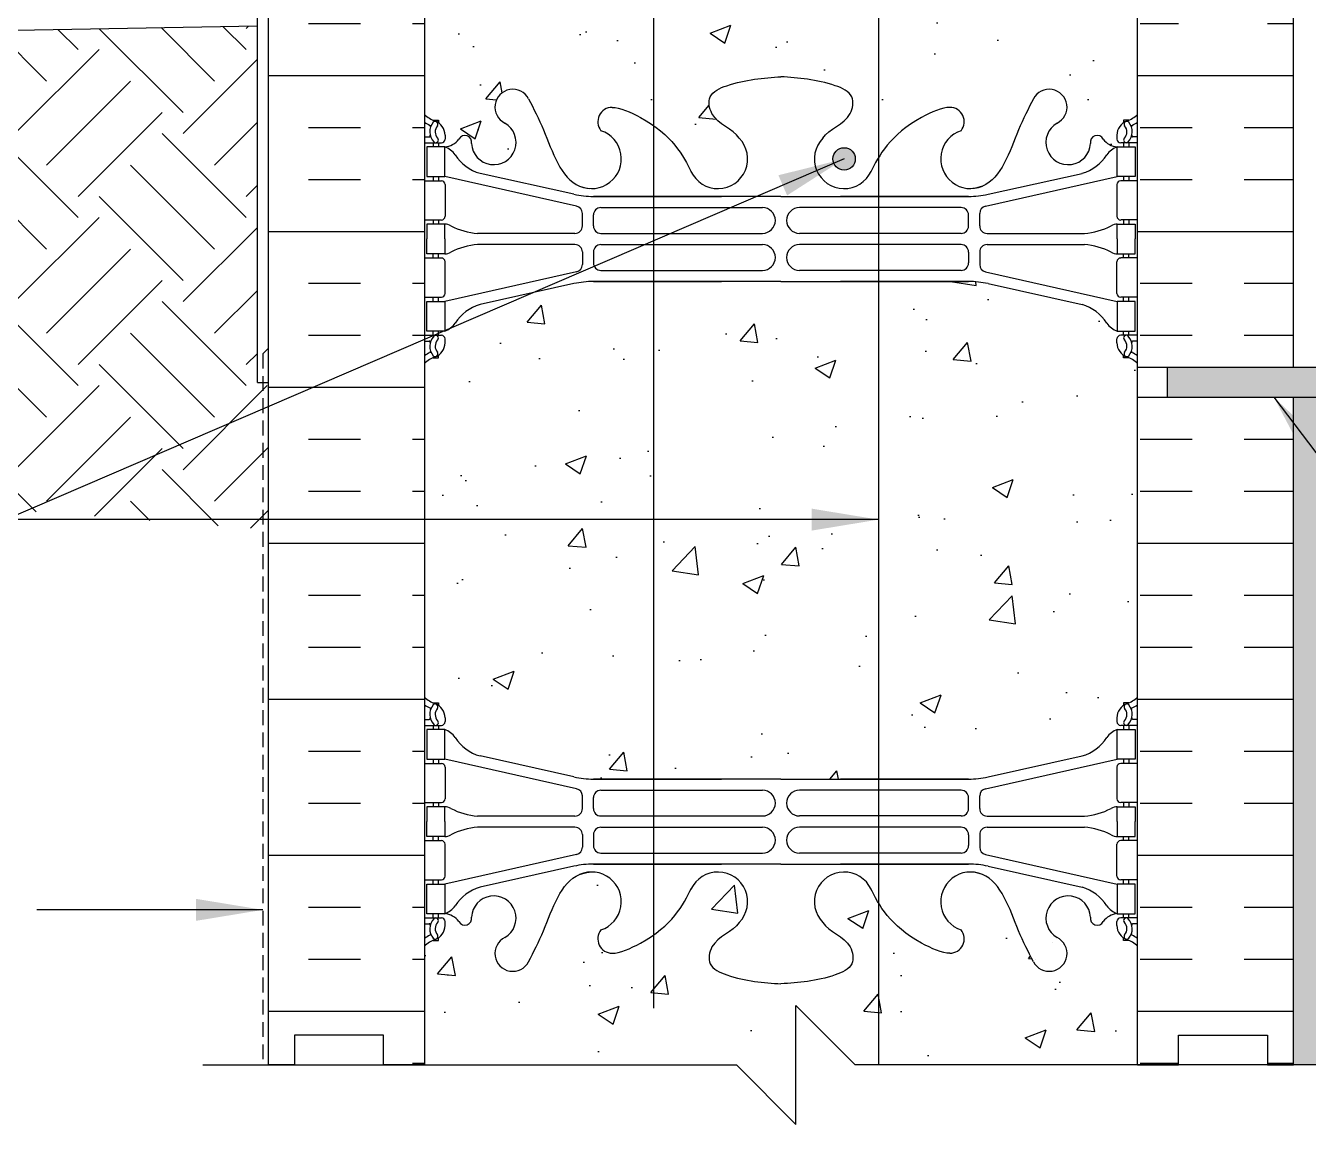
# Model space of a CAD drawing. Header units: inches. Extents: x 242.4 to 299.9, y 154.8 to 232.7.
# Drawn here: x 254.77 to 276.36, y 185.49 to 203.98 of the extents above; entities that cross this region are included whole.
import ezdxf

# ---------------------------------------------------------------- set-up
doc = ezdxf.new("R2010")
doc.units = ezdxf.units.IN
doc.header["$MEASUREMENT"] = 0
doc.linetypes.add('DASHED2', pattern=[0.375, 0.25, -0.125])
for name, color, linetype in [('HATCH', 12, 'Continuous'), ('line25', 2, 'Continuous'), ('LINE3', 3, 'Continuous'), ('LINE50', 5, 'Continuous'), ('LINE9', 9, 'Continuous'), ('TEXT', 4, 'Continuous'), ('Web_Edge', 9, 'Continuous')]:
    doc.layers.add(name, color=color, linetype=linetype)
doc.styles.add('DIM', font='romans.shx', dxfattribs={"width": 0.7})
doc.dimstyles.new('ext_12', dxfattribs={"dimscale": 12, "dimtxt": 0.09375, "dimasz": 0.09375, "dimexe": 0.09375, "dimexo": 0.0625, "dimgap": 0.0625, "dimtad": 1, "dimdec": 1, "dimzin": 3, "dimdsep": 46, "dimlunit": 4, "dimtxsty": 'DIM', "dimcen": 0.09, "dimdle": 0.09375, "dimclrt": 4, "dimadec": 0, "dimazin": 0, "dimtfac": 1, "dimtdec": 1, "dimtmove": 2, "dimatfit": 3, "dimfxl": 1, "dimfrac": 2, "dimtolj": 1, "dimtzin": 0, "dimarcsym": 0})
pattern_1 = [(50, (0, 0), (3.5863, -0.31376), [0.375, -4.125]), (355, (0, 0), (-0.693757, 3.76096), [0.3, -3.3]), (100.4514, (0.299, -0.026), (2.892544, 3.4472), [0.3187, -3.50571]), (46.1842, (0, 1), (5.336207, -0.827596), [0.5625, -6.1875]), (96.6356, (0.4447, 0.931), (4.67331, 4.87059), [0.47805, -5.25857]), (351.1842, (0, 1), (4.67331, 4.87059), [0.45, -4.95]), (21, (0.5, 0.75), (2.984535, -2.013094), [0.375, -4.125]), (326, (0.5, 0.75), (1.216577, 3.62575), [0.3, -3.3]), (71.4514, (0.7487, 0.5822), (4.201112, 1.612656), [0.3187, -3.50571]), (37.5, (0, 0), (0.0607993, 1.6644693), [0, -3.26, 0, -3.35, 0, -3.3125]), (7.5, (0, 0), (1.315348, 1.972059), [0, -1.91, 0, -3.185, 0, -1.2625]), (327.5, (-1.115, 0), (2.669112, -0.1127744), [0, -1.25, 0, -3.9, 0, -5.175]), (317.5, (-1.615, 0), (2.915931, 0.500525), [0, -1.625, 0, -2.59, 0, -3.675])]

# ---------------------------------------------------------------- blocks, each defined once
blk = doc.blocks.new('12-inch Hinge Pin Web')
at = {"layer": 'Web_Edge'}
for p, q in [((349.969, 208.905), (350.059, 208.905)), ((350.059, 208.905), (350.059, 208.863)), ((361.677, 208.905), (361.587, 208.905)), ((361.587, 208.905), (361.587, 208.863)), ((349.823, 208.626), (349.901, 208.626)), ((350.169, 208.656), (350.169, 208.588)), ((361.477, 208.656), (361.477, 208.588)), ((361.823, 208.626), (361.746, 208.626)), ((349.823, 208.526), (350.107, 208.526)), ((349.969, 208.526), (349.969, 208.456)), ((350.059, 208.526), (350.059, 208.456)), ((361.823, 208.526), (361.54, 208.526)), ((361.587, 208.526), (361.587, 208.456)), ((361.677, 208.526), (361.677, 208.456)), ((349.823, 207.886), (350.107, 207.886)), ((349.969, 207.956), (349.969, 207.886)), ((350.059, 207.956), (350.059, 207.886)), ((352.382, 207.459), (350.164, 207.956)), ((352.339, 207.658), (350.758, 208.011)), ((359.265, 207.459), (361.482, 207.956)), ((359.308, 207.658), (360.889, 208.011)), ((361.823, 207.886), (361.54, 207.886)), ((361.587, 207.956), (361.587, 207.886)), ((361.677, 207.956), (361.677, 207.886)), ((350.169, 207.823), (350.169, 207.288)), ((361.477, 207.823), (361.477, 207.288)), ((352.666, 207.622), (354.823, 207.622)), ((355.823, 207.622), (352.666, 207.622)), ((355.823, 207.622), (358.981, 207.622)), ((358.981, 207.622), (356.823, 207.622)), ((352.48, 207.125), (352.48, 207.337)), ((352.667, 207.126), (352.667, 207.31)), ((352.792, 207.435), (355.511, 207.435)), ((358.855, 207.435), (356.135, 207.435)), ((358.98, 207.126), (358.98, 207.31)), ((359.167, 207.125), (359.167, 207.337)), ((349.823, 207.226), (350.107, 207.226)), ((349.969, 207.226), (349.969, 207.156)), ((350.059, 207.226), (350.059, 207.156)), ((361.823, 207.226), (361.54, 207.226)), ((361.587, 207.226), (361.587, 207.156)), ((361.677, 207.226), (361.677, 207.156)), ((352.355, 207), (350.717, 207)), ((352.355, 206.812), (350.717, 206.812)), ((352.792, 207.001), (355.511, 207.001)), ((352.792, 206.811), (355.511, 206.811)), ((358.855, 207.001), (356.135, 207.001)), ((358.855, 206.811), (356.135, 206.811)), ((359.292, 207), (360.93, 207)), ((359.292, 206.812), (360.93, 206.812)), ((349.969, 206.586), (349.969, 206.656)), ((350.059, 206.586), (350.059, 206.656)), ((352.48, 206.687), (352.48, 206.475)), ((352.667, 206.686), (352.667, 206.502)), ((358.98, 206.686), (358.98, 206.502)), ((359.167, 206.687), (359.167, 206.475)), ((361.587, 206.586), (361.587, 206.656)), ((361.677, 206.586), (361.677, 206.656)), ((349.823, 206.586), (350.107, 206.586)), ((350.169, 205.988), (350.169, 206.523)), ((352.792, 206.377), (355.511, 206.377)), ((358.855, 206.377), (356.135, 206.377)), ((361.477, 205.988), (361.477, 206.523)), ((361.823, 206.586), (361.54, 206.586)), ((352.382, 206.353), (350.164, 205.856)), ((352.666, 206.19), (354.823, 206.19)), ((355.823, 206.19), (352.666, 206.19)), ((355.823, 206.19), (358.981, 206.19)), ((358.981, 206.19), (356.823, 206.19)), ((359.265, 206.353), (361.482, 205.856)), ((352.339, 206.154), (350.758, 205.801)), ((359.308, 206.154), (360.889, 205.801)), ((349.823, 205.926), (350.107, 205.926)), ((349.969, 205.856), (349.969, 205.926)), ((350.059, 205.856), (350.059, 205.926)), ((361.823, 205.926), (361.54, 205.926)), ((361.587, 205.856), (361.587, 205.926)), ((361.677, 205.856), (361.677, 205.926)), ((349.969, 205.286), (349.969, 205.356)), ((350.059, 205.286), (350.059, 205.356)), ((361.587, 205.286), (361.587, 205.356)), ((361.677, 205.286), (361.677, 205.356)), ((349.823, 205.286), (350.107, 205.286)), ((349.823, 205.186), (349.901, 205.186)), ((350.169, 205.156), (350.169, 205.223)), ((361.477, 205.156), (361.477, 205.223)), ((361.823, 205.286), (361.54, 205.286)), ((361.823, 205.186), (361.746, 205.186)), ((349.969, 204.907), (350.059, 204.907)), ((350.059, 204.907), (350.059, 204.949)), ((361.587, 204.907), (361.587, 204.949)), ((361.677, 204.907), (361.587, 204.907)), ((349.969, 199.097), (350.059, 199.097)), ((350.059, 199.097), (350.059, 199.055)), ((361.677, 199.097), (361.587, 199.097)), ((361.587, 199.097), (361.587, 199.055)), ((349.823, 198.818), (349.901, 198.818)), ((350.169, 198.848), (350.169, 198.781)), ((361.477, 198.848), (361.477, 198.781)), ((361.823, 198.818), (361.746, 198.818)), ((349.823, 198.718), (350.107, 198.718)), ((349.969, 198.718), (349.969, 198.648)), ((350.059, 198.718), (350.059, 198.648)), ((361.823, 198.718), (361.54, 198.718)), ((361.587, 198.718), (361.587, 198.648)), ((361.677, 198.718), (361.677, 198.648)), ((352.339, 197.85), (350.758, 198.203)), ((359.308, 197.85), (360.889, 198.203)), ((349.823, 198.078), (350.107, 198.078)), ((349.969, 198.148), (349.969, 198.078)), ((350.059, 198.148), (350.059, 198.078)), ((352.382, 197.652), (350.164, 198.148)), ((350.169, 198.016), (350.169, 197.481)), ((359.265, 197.652), (361.482, 198.148)), ((361.477, 198.016), (361.477, 197.481)), ((361.823, 198.078), (361.54, 198.078)), ((361.587, 198.148), (361.587, 198.078)), ((361.677, 198.148), (361.677, 198.078)), ((352.666, 197.814), (354.823, 197.814)), ((355.823, 197.814), (352.666, 197.814)), ((355.823, 197.814), (358.981, 197.814)), ((358.981, 197.814), (356.823, 197.814)), ((352.48, 197.317), (352.48, 197.53)), ((352.792, 197.627), (355.511, 197.627)), ((358.855, 197.627), (356.135, 197.627)), ((359.167, 197.317), (359.167, 197.53)), ((349.823, 197.418), (350.107, 197.418)), ((349.969, 197.418), (349.969, 197.348)), ((350.059, 197.418), (350.059, 197.348)), ((352.667, 197.318), (352.667, 197.502)), ((358.98, 197.318), (358.98, 197.502)), ((361.823, 197.418), (361.54, 197.418)), ((361.587, 197.418), (361.587, 197.348)), ((361.677, 197.418), (361.677, 197.348)), ((352.355, 197.192), (350.717, 197.192)), ((352.792, 197.193), (355.511, 197.193)), ((358.855, 197.193), (356.135, 197.193)), ((359.292, 197.192), (360.93, 197.192)), ((352.355, 197.004), (350.717, 197.004)), ((352.48, 196.879), (352.48, 196.667)), ((352.667, 196.878), (352.667, 196.694)), ((352.792, 197.003), (355.511, 197.003)), ((358.855, 197.003), (356.135, 197.003)), ((358.98, 196.878), (358.98, 196.694)), ((359.167, 196.879), (359.167, 196.667)), ((359.292, 197.004), (360.93, 197.004)), ((349.823, 196.778), (350.107, 196.778)), ((349.969, 196.778), (349.969, 196.848)), ((350.059, 196.778), (350.059, 196.848)), ((350.169, 196.181), (350.169, 196.716)), ((361.477, 196.181), (361.477, 196.716)), ((361.823, 196.778), (361.54, 196.778)), ((361.587, 196.778), (361.587, 196.848)), ((361.677, 196.778), (361.677, 196.848)), ((352.382, 196.545), (350.164, 196.048)), ((352.792, 196.569), (355.511, 196.569)), ((358.855, 196.569), (356.135, 196.569)), ((359.265, 196.545), (361.482, 196.048)), ((352.339, 196.347), (350.758, 195.994)), ((352.666, 196.383), (354.823, 196.383)), ((355.823, 196.383), (352.666, 196.383)), ((355.823, 196.383), (358.981, 196.383)), ((358.981, 196.383), (356.823, 196.383)), ((359.308, 196.347), (360.889, 195.994)), ((349.823, 196.118), (350.107, 196.118)), ((349.969, 196.048), (349.969, 196.118)), ((350.059, 196.048), (350.059, 196.118)), ((361.823, 196.118), (361.54, 196.118)), ((361.587, 196.048), (361.587, 196.118)), ((361.677, 196.048), (361.677, 196.118)), ((349.823, 195.478), (350.107, 195.478)), ((349.823, 195.378), (349.901, 195.378)), ((349.969, 195.478), (349.969, 195.548)), ((350.059, 195.478), (350.059, 195.548)), ((350.169, 195.348), (350.169, 195.416)), ((361.477, 195.348), (361.477, 195.416)), ((361.823, 195.478), (361.54, 195.478)), ((361.587, 195.478), (361.587, 195.548)), ((361.677, 195.478), (361.677, 195.548)), ((361.823, 195.378), (361.746, 195.378)), ((349.969, 195.099), (350.059, 195.099)), ((350.059, 195.099), (350.059, 195.141)), ((361.587, 195.099), (361.587, 195.141)), ((361.677, 195.099), (361.587, 195.099))]:
    blk.add_line(p, q, dxfattribs=at)
for points in [[(349.864, 207.956), (350.164, 207.956), (350.164, 208.456), (349.864, 208.456)], [(361.782, 207.956), (361.482, 207.956), (361.482, 208.456), (361.782, 208.456)], [(349.864, 205.856), (350.164, 205.856), (350.164, 205.356), (349.864, 205.356)], [(361.782, 205.856), (361.482, 205.856), (361.482, 205.356), (361.782, 205.356)], [(349.864, 198.148), (350.164, 198.148), (350.164, 198.648), (349.864, 198.648)], [(361.782, 198.148), (361.482, 198.148), (361.482, 198.648), (361.782, 198.648)], [(349.864, 196.048), (350.164, 196.048), (350.164, 195.548), (349.864, 195.548)], [(361.782, 196.048), (361.482, 196.048), (361.482, 195.548), (361.782, 195.548)]]:
    blk.add_lwpolyline(points, close=True, dxfattribs=at)
for points in [[(350.164, 206.906), (350.164, 207.156), (349.864, 207.156), (349.864, 206.906)], [(361.482, 206.906), (361.482, 207.156), (361.782, 207.156), (361.782, 206.906)], [(350.164, 206.906), (350.164, 206.656), (349.864, 206.656), (349.864, 206.906)], [(361.482, 206.906), (361.482, 206.656), (361.782, 206.656), (361.782, 206.906)], [(350.164, 197.098), (350.164, 197.348), (349.864, 197.348), (349.864, 197.098)], [(361.482, 197.098), (361.482, 197.348), (361.782, 197.348), (361.782, 197.098)], [(350.164, 197.098), (350.164, 196.848), (349.864, 196.848), (349.864, 197.098)], [(361.482, 197.098), (361.482, 196.848), (361.782, 196.848), (361.782, 197.098)]]:
    blk.add_lwpolyline(points, dxfattribs=at)
for centre, radius, start, end in [((351.309, 209.126), 0.3, 27.597, 243.9425), ((360.337, 209.126), 0.3, 296.0575, 152.403), ((350.169, 209.363), 0.5, 226.2109, 250.5288), ((352.982, 208.879), 0.242, 90, 218.2327), ((358.665, 208.879), 0.242, 321.7673, 90), ((361.477, 209.363), 0.5, 289.4712, 313.7891), ((350.169, 209.363), 0.6, 234.7832, 245.0748), ((350.163, 208.71), 0.25, 140.1145, 222.4609), ((349.907, 208.8), 0.021, 343.464, 63.9957), ((350.005, 208.841), 0.045, 321.448, 139.1879), ((349.919, 208.656), 0.25, 0, 70.5288), ((350.163, 208.71), 0.16, 140.0001, 222.4609), ((350.989, 208.532), 0.375, 182.9237, 59.8675), ((360.657, 208.532), 0.375, 120.1325, 357.0763), ((361.727, 208.656), 0.25, 109.4712, 180), ((361.641, 208.841), 0.045, 40.8121, 218.552), ((361.484, 208.71), 0.16, 317.5391, 39.9999), ((361.484, 208.71), 0.25, 317.5391, 39.8855), ((361.74, 208.8), 0.021, 116.0043, 196.536), ((361.477, 209.363), 0.6, 294.9252, 305.2168), ((349.902, 208.646), 0.0196, 269.4032, 15.4901), ((350.012, 208.572), 0.045, 222.4609, 42.4609), ((350.107, 208.588), 0.0625, 270, 0), ((350.127, 208.805), 0.352, 276.1291, 321.5331), ((350.504, 208.537), 0.113, 347.8156, 154.0569), ((352.636, 208.254), 0.5, 246.2139, 71.7937), ((354.761, 208.254), 0.5, 204.819, 44.1875), ((356.886, 208.254), 0.5, 135.8125, 335.181), ((359.011, 208.254), 0.5, 108.2063, 293.7861), ((361.143, 208.537), 0.113, 25.9431, 192.1844), ((361.52, 208.805), 0.352, 218.4669, 263.8709), ((361.54, 208.588), 0.0625, 180, 270), ((361.635, 208.572), 0.045, 137.5391, 317.5391), ((361.745, 208.646), 0.0196, 164.5099, 270.5968), ((350.042, 208.113), 0.364, 34.9775, 70.3387), ((350.965, 208.725), 0.743, 212.7919, 253.8107), ((360.682, 208.725), 0.743, 286.1893, 327.2081), ((361.605, 208.113), 0.364, 109.6613, 145.0225), ((350.107, 207.823), 0.0625, 0, 90), ((361.54, 207.823), 0.0625, 90, 180), ((352.666, 209.122), 1.5, 257.4135, 270), ((352.355, 207.337), 0.125, 0, 77.3767), ((358.981, 209.122), 1.5, 270, 282.5865), ((359.292, 207.337), 0.125, 102.6233, 180), ((350.107, 207.288), 0.0625, 270, 0), ((352.792, 207.31), 0.125, 90, 180), ((355.511, 207.218), 0.217, 270, 90), ((356.135, 207.218), 0.217, 90, 270), ((358.855, 207.31), 0.125, 0, 90), ((361.54, 207.288), 0.0625, 180, 270), ((350.16, 206.937), 0.219, 60.4937, 88.92), ((350.806, 208.167), 1.17, 242.6365, 265.6505), ((352.355, 207.125), 0.125, 270, 0), ((352.792, 207.126), 0.125, 180, 270), ((358.855, 207.126), 0.125, 270, 360), ((359.292, 207.125), 0.125, 180, 270), ((360.841, 208.167), 1.17, 274.3495, 297.3635), ((361.487, 206.937), 0.219, 91.08, 119.5063), ((350.806, 205.645), 1.17, 94.3495, 117.3635), ((352.355, 206.687), 0.125, 0, 90), ((352.792, 206.686), 0.125, 90, 180), ((355.511, 206.594), 0.217, 270, 90), ((356.135, 206.594), 0.217, 90, 270), ((358.855, 206.686), 0.125, 0, 90), ((359.292, 206.687), 0.125, 90, 180), ((360.841, 205.645), 1.17, 62.6365, 85.6505), ((350.16, 206.875), 0.219, 271.08, 299.5063), ((361.487, 206.875), 0.219, 240.4937, 268.92), ((350.107, 206.523), 0.0625, 0, 90), ((352.355, 206.475), 0.125, 282.6233, 0), ((352.792, 206.502), 0.125, 180, 270), ((358.855, 206.502), 0.125, 270, 0), ((359.292, 206.475), 0.125, 180, 257.3767), ((361.54, 206.523), 0.0625, 90, 180), ((352.666, 204.69), 1.5, 90, 102.5865), ((358.981, 204.69), 1.5, 77.4135, 90), ((350.107, 205.988), 0.0625, 270, 0), ((361.54, 205.988), 0.0625, 180, 270), ((350.965, 205.087), 0.743, 106.1893, 147.2081), ((360.682, 205.087), 0.743, 32.7919, 73.8107), ((350.042, 205.699), 0.364, 289.6613, 325.0225), ((361.605, 205.699), 0.364, 214.9775, 250.3387), ((349.902, 205.166), 0.0196, 344.5099, 90.5968), ((350.163, 205.101), 0.25, 137.5391, 219.8855), ((350.012, 205.24), 0.045, 317.5391, 137.5391), ((350.163, 205.101), 0.16, 137.5391, 219.9999), ((349.919, 205.156), 0.25, 289.4712, 360), ((350.107, 205.223), 0.0625, 360, 90), ((361.54, 205.223), 0.0625, 90, 180), ((361.727, 205.156), 0.25, 180, 250.5288), ((361.635, 205.24), 0.045, 42.4609, 222.4609), ((361.484, 205.101), 0.16, 320.0001, 42.4609), ((361.484, 205.101), 0.25, 320.1145, 42.4609), ((361.745, 205.166), 0.0196, 89.4032, 195.4901), ((350.169, 204.449), 0.6, 114.9252, 125.2168), ((350.169, 204.449), 0.5, 109.4712, 133.7891), ((349.907, 205.012), 0.021, 296.0043, 16.536), ((350.005, 204.97), 0.045, 220.8121, 38.552), ((361.641, 204.97), 0.045, 141.448, 319.1879), ((361.477, 204.449), 0.5, 46.2109, 70.5288), ((361.74, 205.012), 0.021, 163.464, 243.9957), ((361.477, 204.449), 0.6, 54.7832, 65.0748), ((350.169, 199.555), 0.5, 226.2109, 250.5288), ((350.169, 199.555), 0.6, 234.7832, 245.0748), ((350.163, 198.903), 0.25, 140.1145, 222.4609), ((350.005, 199.034), 0.045, 321.448, 139.1879), ((349.919, 198.848), 0.25, 0, 70.5288), ((361.727, 198.848), 0.25, 109.4712, 180), ((361.641, 199.034), 0.045, 40.8121, 218.552), ((361.477, 199.555), 0.5, 289.4712, 313.7891), ((361.484, 198.903), 0.25, 317.5391, 39.8855), ((361.477, 199.555), 0.6, 294.9252, 305.2168), ((349.902, 198.838), 0.0196, 269.4032, 15.4901), ((349.907, 198.992), 0.021, 343.464, 63.9957), ((350.163, 198.903), 0.16, 140.0001, 222.4609), ((361.484, 198.903), 0.16, 317.5391, 39.9999), ((361.74, 198.992), 0.021, 116.0043, 196.536), ((361.745, 198.838), 0.0196, 164.5099, 270.5968), ((350.012, 198.764), 0.045, 222.4609, 42.4609), ((350.107, 198.781), 0.0625, 270, 0), ((350.042, 198.306), 0.364, 34.9775, 70.3387), ((361.605, 198.306), 0.364, 109.6613, 145.0225), ((361.54, 198.781), 0.0625, 180, 270), ((361.635, 198.764), 0.045, 137.5391, 317.5391), ((350.965, 198.917), 0.743, 212.7919, 253.8107), ((360.682, 198.917), 0.743, 286.1893, 327.2081), ((350.107, 198.016), 0.0625, 0, 90), ((361.54, 198.016), 0.0625, 90, 180), ((352.666, 199.314), 1.5, 257.4135, 270), ((358.981, 199.314), 1.5, 270, 282.5865), ((352.355, 197.53), 0.125, 0, 77.3767), ((352.792, 197.502), 0.125, 90, 180), ((355.511, 197.41), 0.217, 270, 90), ((356.135, 197.41), 0.217, 90, 270), ((358.855, 197.502), 0.125, 0, 90), ((359.292, 197.53), 0.125, 102.6233, 180), ((350.107, 197.481), 0.0625, 270, 0), ((350.16, 197.13), 0.219, 60.4937, 88.92), ((350.806, 198.359), 1.17, 242.6365, 265.6505), ((352.355, 197.317), 0.125, 270, 0), ((352.792, 197.318), 0.125, 180, 270), ((358.855, 197.318), 0.125, 270, 360), ((359.292, 197.317), 0.125, 180, 270), ((360.841, 198.359), 1.17, 274.3495, 297.3635), ((361.487, 197.13), 0.219, 91.08, 119.5063), ((361.54, 197.481), 0.0625, 180, 270), ((350.16, 197.067), 0.219, 271.08, 299.5063), ((350.806, 195.837), 1.17, 94.3495, 117.3635), ((352.355, 196.879), 0.125, 0, 90), ((352.792, 196.878), 0.125, 90, 180), ((355.511, 196.786), 0.217, 270, 90), ((356.135, 196.786), 0.217, 90, 270), ((358.855, 196.878), 0.125, 0, 90), ((359.292, 196.879), 0.125, 90, 180), ((360.841, 195.837), 1.17, 62.6365, 85.6505), ((361.487, 197.067), 0.219, 240.4937, 268.92), ((350.107, 196.716), 0.0625, 0, 90), ((352.355, 196.667), 0.125, 282.6233, 0), ((352.792, 196.694), 0.125, 180, 270), ((358.855, 196.694), 0.125, 270, 0), ((359.292, 196.667), 0.125, 180, 257.3767), ((361.54, 196.716), 0.0625, 90, 180), ((352.666, 194.883), 1.5, 90, 102.5865), ((352.636, 195.75), 0.5, 288.2063, 113.7861), ((354.761, 195.75), 0.5, 315.8125, 155.181), ((356.886, 195.75), 0.5, 24.819, 224.1875), ((359.011, 195.75), 0.5, 66.2139, 251.7937), ((358.981, 194.883), 1.5, 77.4135, 90), ((350.107, 196.181), 0.0625, 270, 0), ((361.54, 196.181), 0.0625, 180, 270), ((350.965, 195.28), 0.743, 106.1893, 147.2081), ((350.989, 195.472), 0.375, 300.1325, 177.0763), ((360.657, 195.472), 0.375, 2.9237, 239.8675), ((360.682, 195.28), 0.743, 32.7919, 73.8107), ((350.042, 195.891), 0.364, 289.6613, 325.0225), ((361.605, 195.891), 0.364, 214.9775, 250.3387), ((349.902, 195.359), 0.0196, 344.5099, 90.5968), ((350.163, 195.294), 0.25, 137.5391, 219.8855), ((350.012, 195.432), 0.045, 317.5391, 137.5391), ((350.163, 195.294), 0.16, 137.5391, 219.9999), ((350.107, 195.416), 0.0625, 360, 90), ((350.127, 195.199), 0.352, 38.4669, 83.8709), ((350.504, 195.467), 0.113, 205.9431, 12.1844), ((361.143, 195.467), 0.113, 167.8156, 334.0569), ((361.52, 195.199), 0.352, 96.1291, 141.5331), ((361.54, 195.416), 0.0625, 90, 180), ((361.635, 195.432), 0.045, 42.4609, 222.4609), ((361.484, 195.294), 0.16, 320.0001, 42.4609), ((361.484, 195.294), 0.25, 320.1145, 42.4609), ((361.745, 195.359), 0.0196, 89.4032, 195.4901), ((350.169, 194.641), 0.6, 114.9252, 125.2168), ((349.907, 195.204), 0.021, 296.0043, 16.536), ((350.005, 195.163), 0.045, 220.8121, 38.552), ((349.919, 195.348), 0.25, 289.4712, 360), ((351.309, 194.878), 0.3, 116.0575, 332.403), ((352.982, 195.125), 0.242, 141.7673, 270), ((358.665, 195.125), 0.242, 270, 38.2327), ((360.337, 194.878), 0.3, 207.597, 63.9425), ((361.727, 195.348), 0.25, 180, 250.5288), ((361.641, 195.163), 0.045, 141.448, 319.1879), ((361.74, 195.204), 0.021, 163.464, 243.9957), ((361.477, 194.641), 0.6, 54.7832, 65.0748), ((350.169, 194.641), 0.5, 109.4712, 133.7891), ((361.477, 194.641), 0.5, 46.2109, 70.5288)]:
    blk.add_arc(centre, radius, start, end, dxfattribs=at)
for points, knots in [([(355.119, 208.603), (355.012, 208.766), (354.652, 208.856), (354.575, 209.352), (355.123, 209.588), (355.527, 209.616), (355.823, 209.637)], [0.229407, 0.229407, 0.229407, 0.229407, 0.844432, 1.128849, 1.464331, 2.389004, 2.389004, 2.389004, 2.389004]), ([(356.527, 208.603), (356.635, 208.766), (356.995, 208.856), (357.072, 209.352), (356.524, 209.588), (356.12, 209.616), (355.823, 209.637)], [0.229407, 0.229407, 0.229407, 0.229407, 0.844432, 1.128849, 1.464331, 2.389004, 2.389004, 2.389004, 2.389004]), ([(351.575, 209.265), (351.661, 209.098), (351.914, 208.608), (352.128, 207.859), (352.538, 207.764), (352.595, 207.756)], [0, 0, 0, 0, 0.579211, 1.703896, 1.875321, 1.875321, 1.875321, 1.875321]), ([(360.072, 209.265), (359.986, 209.098), (359.733, 208.608), (359.519, 207.859), (359.109, 207.764), (359.052, 207.756)], [0, 0, 0, 0, 0.579211, 1.703896, 1.875321, 1.875321, 1.875321, 1.875321]), ([(352.982, 209.121), (353.103, 209.123), (353.937, 208.766), (354.176, 208.309), (354.317, 208.026)], [0.038125, 0.038125, 0.038125, 0.038125, 0.320663, 1.258119, 1.258119, 1.258119, 1.258119]), ([(358.665, 209.121), (358.544, 209.123), (357.71, 208.766), (357.471, 208.309), (357.33, 208.026)], [0.038125, 0.038125, 0.038125, 0.038125, 0.320663, 1.258119, 1.258119, 1.258119, 1.258119]), ([(351.575, 194.739), (351.661, 194.906), (351.914, 195.396), (352.128, 196.145), (352.538, 196.24), (352.595, 196.248)], [0, 0, 0, 0, 0.579211, 1.703896, 1.875321, 1.875321, 1.875321, 1.875321]), ([(360.072, 194.739), (359.986, 194.906), (359.733, 195.396), (359.519, 196.145), (359.109, 196.24), (359.052, 196.248)], [0, 0, 0, 0, 0.579211, 1.703896, 1.875321, 1.875321, 1.875321, 1.875321]), ([(352.982, 194.883), (353.103, 194.881), (353.937, 195.239), (354.176, 195.695), (354.317, 195.979)], [0.038125, 0.038125, 0.038125, 0.038125, 0.320663, 1.258119, 1.258119, 1.258119, 1.258119]), ([(358.665, 194.883), (358.544, 194.881), (357.71, 195.239), (357.471, 195.695), (357.33, 195.979)], [0.038125, 0.038125, 0.038125, 0.038125, 0.320663, 1.258119, 1.258119, 1.258119, 1.258119]), ([(355.119, 195.401), (355.012, 195.238), (354.652, 195.148), (354.575, 194.652), (355.123, 194.416), (355.527, 194.388), (355.823, 194.367)], [0.229407, 0.229407, 0.229407, 0.229407, 0.844432, 1.128849, 1.464331, 2.389004, 2.389004, 2.389004, 2.389004]), ([(356.527, 195.401), (356.635, 195.238), (356.995, 195.148), (357.072, 194.652), (356.524, 194.416), (356.12, 194.388), (355.823, 194.367)], [0.229407, 0.229407, 0.229407, 0.229407, 0.844432, 1.128849, 1.464331, 2.389004, 2.389004, 2.389004, 2.389004])]:
    blk.add_open_spline(points, degree=3, knots=knots, dxfattribs=at)
for points in [[(352.667, 207.131), (352.667, 207.305)], [(358.98, 207.131), (358.98, 207.305)], [(352.667, 206.681), (352.667, 206.507)], [(358.98, 206.681), (358.98, 206.507)], [(352.667, 197.323), (352.667, 197.497)], [(358.98, 197.323), (358.98, 197.497)], [(352.667, 196.873), (352.667, 196.699)], [(358.98, 196.873), (358.98, 196.699)]]:
    blk.add_open_spline(points, degree=1, dxfattribs=at)

msp = doc.modelspace()

# ---------------------------------------------------------------- hatches: boundary and pattern name
at = {"layer": 'HATCH'}
h = msp.add_hatch(dxfattribs=at)
h.set_pattern_fill('AR-SAND', color=256, scale=0.25, style=0)
h.set_pattern_definition([(37.5, (276.50777, 221.40597), (-0.0157483, 0.481706), [0, -0.38, 0, -0.425, 0, -0.40625]), (7.5, (276.5078, 221.406), (0.442444, 0.705537), [0, -0.205, 0, -0.3425, 0, -0.13125]), (327.5, (276.20027, 221.40597), (0.7785355, 0.0014148), [0, -0.125, 0, -0.45, 0, -0.5875]), (317.5, (276.2003, 221.406), (0.751532, 0.219419), [0, -0.0625, 0, -0.295, 0, -0.3375])])
h.paths.add_polyline_path([(276.611, 231.489), (276.111, 231.489), (276.111, 222.489), (276.111, 214.98), (276.611, 214.98)])
h.paths.add_polyline_path([(276.611, 197.73), (276.111, 197.73), (276.111, 186.489), (276.611, 186.489)])
h.paths.add_polyline_path([(298.643, 197.73), (298.643, 198.23), (273.986, 198.23), (273.986, 197.73)])
h = msp.add_hatch(dxfattribs=at)
h.set_pattern_fill('AR-CONC', color=256, scale=0.5)
h.set_pattern_definition(pattern_1)
edge = h.paths.add_edge_path()
edge.add_arc((272.802, 206.631), 0.19, 23.6297, 81.5172)
edge.add_arc((272.845, 207.019), 0.2, 172.8929, 265.5899, ccw=False)
edge.add_arc((272.272, 207.024), 0.375, 2.9237, 239.8675)
edge.add_arc((271.998, 206.419), 0.293, -151.3615, 73.0731, ccw=False)
edge.add_spline(control_points=[(271.734, 206.292), (271.648, 206.458), (271.395, 206.948), (271.201, 207.629), (270.875, 207.76)], knot_values=[0, 0, 0, 0, 0.579211, 1.703896, 1.703896, 1.703896, 1.703896], degree=3, periodic=0)
edge.add_spline(control_points=[(270.875, 207.76), (270.826, 207.78), (270.771, 207.792), (270.715, 207.801)], knot_values=[1.703896, 1.703896, 1.703896, 1.703896, 1.875321, 1.875321, 1.875321, 1.875321], degree=3, periodic=0)
edge.add_arc((270.674, 207.302), 0.5, 85.2926, 251.7937)
edge.add_arc((270.327, 206.678), 0.242, -90, 38.2327, ccw=False)
edge.add_spline(control_points=[(270.327, 206.436), (270.206, 206.434), (269.387, 206.785), (269.142, 207.232), (269.002, 207.512)], knot_values=[0.038125, 0.038125, 0.038125, 0.038125, 0.320663, 1.237398, 1.237398, 1.237398, 1.237398], degree=3, periodic=0)
edge.add_spline(control_points=[(269.002, 207.512), (268.999, 207.519), (268.996, 207.525), (268.993, 207.531)], knot_values=[1.237398, 1.237398, 1.237398, 1.237398, 1.258119, 1.258119, 1.258119, 1.258119], degree=3, periodic=0)
edge.add_arc((268.549, 207.302), 0.5, 28.0795, 224.1875)
edge.add_spline(control_points=[(268.19, 206.954), (268.298, 206.791), (268.658, 206.7), (268.734, 206.205), (268.186, 205.969), (267.782, 205.94), (267.486, 205.919)], knot_values=[0.229407, 0.229407, 0.229407, 0.229407, 0.844432, 1.128849, 1.464331, 2.389004, 2.389004, 2.389004, 2.389004], degree=3, periodic=0)
edge.add_spline(control_points=[(267.486, 205.919), (267.19, 205.94), (266.786, 205.969), (266.238, 206.205), (266.315, 206.7), (266.675, 206.791), (266.782, 206.954)], knot_values=[0.229407, 0.229407, 0.229407, 0.229407, 1.15408, 1.489562, 1.773979, 2.389004, 2.389004, 2.389004, 2.389004], degree=3, periodic=0)
edge.add_arc((266.424, 207.302), 0.5, 315.8125, 515.181)
edge.add_spline(control_points=[(265.97, 207.512), (265.83, 207.232), (265.585, 206.785), (264.766, 206.434), (264.645, 206.436)], knot_values=[0.038125, 0.038125, 0.038125, 0.038125, 0.95486, 1.237398, 1.237398, 1.237398, 1.237398], degree=3, periodic=0)
edge.add_arc((264.645, 206.678), 0.242, 141.7673, 270, ccw=False)
edge.add_arc((264.299, 207.302), 0.5, 288.2063, 454.7074)
edge.add_spline(control_points=[(264.258, 207.801), (264.201, 207.792), (264.147, 207.78), (264.097, 207.76)], knot_values=[1.703896, 1.703896, 1.703896, 1.703896, 1.875321, 1.875321, 1.875321, 1.875321], degree=3, periodic=0)
edge.add_spline(control_points=[(264.097, 207.76), (263.771, 207.629), (263.577, 206.948), (263.324, 206.458), (263.238, 206.292)], knot_values=[0, 0, 0, 0, 1.124685, 1.703896, 1.703896, 1.703896, 1.703896], degree=3, periodic=0)
edge.add_arc((262.974, 206.419), 0.293, 106.9269, 334.2016, ccw=False)
edge.add_arc((262.7, 207.024), 0.375, 300.1325, 537.0763)
edge.add_arc((262.127, 207.019), 0.2, -85.5924, 7.1071, ccw=False)
edge.add_arc((262.17, 206.631), 0.19, 98.4841, 156.3684)
edge.add_line((261.996, 206.707), (261.996, 205.218))
edge.add_line((261.996, 205.218), (261.896, 205.218))
edge.add_line((261.896, 205.218), (261.896, 205.188))
edge.add_arc((261.846, 205.188), 0.05, -90, 0, ccw=False)
edge.add_line((261.846, 205.138), (261.72, 205.138))
edge.add_line((261.72, 205.138), (261.677, 205.007))
edge.add_arc((261.621, 205.014), 0.0567, 208.0725, 351.9515, ccw=False)
edge.add_line((261.571, 204.988), (261.486, 205.248))
edge.add_line((261.486, 205.248), (261.486, 204.489))
edge.add_line((261.486, 204.489), (261.486, 202.489))
edge.add_arc((261.832, 202.85), 0.5, 226.2109, 246.4218)
edge.add_line((261.632, 202.392), (261.722, 202.392))
edge.add_line((261.722, 202.392), (261.722, 202.35))
edge.add_arc((261.582, 202.143), 0.25, 0, 55.9442, ccw=False)
edge.add_line((261.832, 202.143), (261.832, 202.075))
edge.add_arc((261.77, 202.075), 0.0625, -90, 0, ccw=False)
edge.add_line((261.77, 202.013), (261.722, 202.013))
edge.add_line((261.722, 202.013), (261.722, 201.943))
edge.add_line((261.722, 201.943), (261.827, 201.943))
edge.add_arc((261.79, 202.292), 0.352, 276.1291, 321.5331)
edge.add_arc((262.167, 202.024), 0.113, -12.1844, 154.0569, ccw=False)
edge.add_arc((262.652, 202.019), 0.375, 182.9237, 419.8675)
edge.add_arc((262.972, 202.613), 0.3, 27.597, 243.9425, ccw=False)
edge.add_spline(control_points=[(263.238, 202.752), (263.324, 202.585), (263.577, 202.095), (263.771, 201.414), (264.097, 201.284)], knot_values=[0, 0, 0, 0, 0.579211, 1.703896, 1.703896, 1.703896, 1.703896], degree=3, periodic=0)
edge.add_spline(control_points=[(264.097, 201.284), (264.147, 201.264), (264.201, 201.251), (264.258, 201.243)], knot_values=[1.703896, 1.703896, 1.703896, 1.703896, 1.875321, 1.875321, 1.875321, 1.875321], degree=3, periodic=0)
edge.add_arc((264.299, 201.741), 0.5, 265.2926, 431.7937)
edge.add_arc((264.645, 202.366), 0.242, 90, 218.2327, ccw=False)
edge.add_spline(control_points=[(264.645, 202.608), (264.766, 202.61), (265.585, 202.259), (265.83, 201.811), (265.97, 201.531)], knot_values=[0.038125, 0.038125, 0.038125, 0.038125, 0.320663, 1.237398, 1.237398, 1.237398, 1.237398], degree=3, periodic=0)
edge.add_spline(control_points=[(265.97, 201.531), (265.973, 201.525), (265.976, 201.519), (265.979, 201.513)], knot_values=[1.237398, 1.237398, 1.237398, 1.237398, 1.258119, 1.258119, 1.258119, 1.258119], degree=3, periodic=0)
edge.add_arc((266.424, 201.741), 0.5, 208.0795, 404.1875)
edge.add_spline(control_points=[(266.782, 202.09), (266.675, 202.253), (266.315, 202.343), (266.238, 202.839), (266.786, 203.075), (267.19, 203.103), (267.486, 203.124)], knot_values=[0.229407, 0.229407, 0.229407, 0.229407, 0.844432, 1.128849, 1.464331, 2.389004, 2.389004, 2.389004, 2.389004], degree=3, periodic=0)
edge.add_spline(control_points=[(267.486, 203.124), (267.782, 203.103), (268.186, 203.075), (268.734, 202.839), (268.658, 202.343), (268.298, 202.253), (268.19, 202.09)], knot_values=[0.229407, 0.229407, 0.229407, 0.229407, 1.15408, 1.489562, 1.773979, 2.389004, 2.389004, 2.389004, 2.389004], degree=3, periodic=0)
edge.add_arc((268.549, 201.741), 0.5, 135.8125, 335.181)
edge.add_spline(control_points=[(269.002, 201.531), (269.142, 201.811), (269.387, 202.259), (270.206, 202.61), (270.327, 202.608)], knot_values=[0.038125, 0.038125, 0.038125, 0.038125, 0.95486, 1.237398, 1.237398, 1.237398, 1.237398], degree=3, periodic=0)
edge.add_arc((270.327, 202.366), 0.242, -38.2327, 90, ccw=False)
edge.add_arc((270.674, 201.741), 0.5, 108.2063, 274.7074)
edge.add_spline(control_points=[(270.715, 201.243), (270.771, 201.251), (270.826, 201.264), (270.875, 201.284)], knot_values=[1.703896, 1.703896, 1.703896, 1.703896, 1.875321, 1.875321, 1.875321, 1.875321], degree=3, periodic=0)
edge.add_spline(control_points=[(270.875, 201.284), (271.201, 201.414), (271.395, 202.095), (271.648, 202.585), (271.734, 202.752)], knot_values=[0, 0, 0, 0, 1.124685, 1.703896, 1.703896, 1.703896, 1.703896], degree=3, periodic=0)
edge.add_arc((272, 202.613), 0.3, -63.9425, 153.16, ccw=False)
edge.add_arc((272.32, 202.019), 0.375, 120.1325, 357.0763)
edge.add_arc((272.805, 202.024), 0.113, 25.9431, 192.1844, ccw=False)
edge.add_arc((273.183, 202.292), 0.352, 218.4669, 263.8709)
edge.add_line((273.145, 201.943), (273.25, 201.943))
edge.add_line((273.25, 201.943), (273.25, 202.013))
edge.add_line((273.25, 202.013), (273.203, 202.013))
edge.add_arc((273.203, 202.075), 0.0625, 180, 270, ccw=False)
edge.add_line((273.14, 202.075), (273.14, 202.143))
edge.add_arc((273.39, 202.143), 0.25, 124.0558, 180, ccw=False)
edge.add_line((273.25, 202.35), (273.25, 202.392))
edge.add_line((273.25, 202.392), (273.34, 202.392))
edge.add_arc((273.14, 202.85), 0.5, 293.5782, 313.7891)
edge.add_line((273.486, 202.489), (273.486, 204.489))
edge.add_line((273.486, 204.489), (273.486, 205.248))
edge.add_line((273.486, 205.248), (273.407, 205.007))
edge.add_arc((273.351, 205.014), 0.0567, 208.0725, 351.9515, ccw=False)
edge.add_line((273.301, 204.988), (273.252, 205.138))
edge.add_line((273.252, 205.138), (273.126, 205.138))
edge.add_arc((273.126, 205.188), 0.05, 180, 270, ccw=False)
edge.add_line((273.076, 205.188), (273.076, 205.218))
edge.add_line((273.076, 205.218), (272.976, 205.218))
edge.add_line((272.976, 205.218), (272.976, 206.707))
h = msp.add_hatch(dxfattribs=at)
h.set_pattern_fill('INSUL', color=256, scale=7, style=0)
h.set_pattern_definition([(0, (275.2812, 195.27), (0, 2.625), []), (0, (275.2812, 196.145), (0, 2.625), [0.875, -0.875]), (0, (275.2812, 197.02), (0, 2.625), [0.875, -0.875])])
h.paths.add_polyline_path([(276.111, 197.73), (273.486, 197.73), (273.486, 186.489), (274.174, 186.489), (274.174, 186.989), (275.674, 186.989), (275.674, 186.489), (276.111, 186.489)])
h.paths.add_polyline_path([(276.111, 204.489), (275.674, 204.489), (275.674, 203.989), (274.174, 203.989), (274.174, 204.489), (273.486, 204.489), (273.486, 198.23), (276.111, 198.23)])
h.paths.add_polyline_path([(258.861, 186.489), (259.299, 186.489), (259.299, 186.989), (260.799, 186.989), (260.799, 186.489), (261.486, 186.489), (261.486, 204.489), (260.799, 204.489), (260.799, 204.989), (259.299, 204.989), (259.299, 204.489), (258.861, 204.489)])
h = msp.add_hatch(dxfattribs=at)
h.set_pattern_fill('EARTH', color=256, scale=8, angle=45, style=0)
h.set_pattern_definition([(45, (151.0017, 17.2565), (2e-16, 2.828427), [2, -2]), (45, (150.4714, 17.7868), (2e-16, 2.828427), [2, -2]), (45, (149.941, 18.3171), (2e-16, 2.828427), [2, -2]), (135, (149.941, 18.6707), (-2.828427, 4e-16), [2, -2]), (135, (150.4714, 19.201), (-2.828427, 4e-16), [2, -2]), (135, (151.0017, 19.7314), (-2.828427, 4e-16), [2, -2])])
h.paths.add_polyline_path([(242.953, 203.696), (242.953, 203.316), (244.158, 201.563), (246.874, 198.472), (249.234, 197.182), (253.73, 195.892), (258.861, 195.501), (258.861, 197.98), (258.674, 197.98), (258.674, 203.98)])
h = msp.add_hatch(dxfattribs=at)
h.set_pattern_fill('AR-CONC', color=256, scale=0.5)
h.set_pattern_definition(pattern_1)
h.paths.add_polyline_path([(273.486, 198.297, 0.088416), (273.34, 198.394), (273.25, 198.394), (273.25, 198.436, -0.249069), (273.14, 198.643), (273.14, 198.71, -0.414214), (273.203, 198.773), (273.25, 198.773), (273.25, 198.843), (273.145, 198.843, -0.168672), (272.959, 198.993, 0.17445), (272.552, 199.288), (270.971, 199.641, 0.054974), (270.644, 199.677), (268.486, 199.677), (267.486, 199.677), (264.328, 199.677, 0.054974), (264.001, 199.641), (262.421, 199.288, 0.17445), (262.013, 198.993, -0.168672), (261.827, 198.843), (261.722, 198.843), (261.722, 198.773), (261.77, 198.773, -0.414214), (261.832, 198.71), (261.832, 198.643, -0.249069), (261.722, 198.436), (261.722, 198.394), (261.632, 198.394, 0.088416), (261.486, 198.297), (261.486, 192.681, 0.088416), (261.632, 192.584), (261.722, 192.584), (261.722, 192.542, -0.249069), (261.832, 192.335), (261.832, 192.268, -0.414214), (261.77, 192.205), (261.722, 192.205), (261.722, 192.135), (261.827, 192.135, -0.168672), (262.013, 191.986, 0.17445), (262.421, 191.69), (264.001, 191.337, 0.054974), (264.328, 191.301), (266.486, 191.301), (267.486, 191.301), (270.644, 191.301, 0.054974), (270.971, 191.337), (272.552, 191.69, 0.17445), (272.959, 191.986, -0.168672), (273.145, 192.135), (273.25, 192.135), (273.25, 192.205), (273.203, 192.205, -0.414214), (273.14, 192.268), (273.14, 192.335, -0.249069), (273.25, 192.542), (273.25, 192.584), (273.34, 192.584, 0.088416), (273.486, 192.681)])
h = msp.add_hatch(dxfattribs=at)
h.set_pattern_fill('AR-CONC', color=256, scale=0.5)
h.set_pattern_definition(pattern_1)
edge = h.paths.add_edge_path()
edge.add_line((267.736, 187.489), (268.736, 186.489))
edge.add_line((268.736, 186.489), (273.486, 186.489))
edge.add_line((273.486, 186.489), (273.486, 188.489))
edge.add_arc((273.14, 188.128), 0.5, 46.2109, 66.4218)
edge.add_line((273.34, 188.586), (273.25, 188.586))
edge.add_line((273.25, 188.586), (273.25, 188.628))
edge.add_arc((273.39, 188.835), 0.25, 180, 235.9442, ccw=False)
edge.add_line((273.14, 188.835), (273.14, 188.903))
edge.add_arc((273.203, 188.903), 0.0625, 90, 180, ccw=False)
edge.add_line((273.203, 188.965), (273.25, 188.965))
edge.add_line((273.25, 188.965), (273.25, 189.035))
edge.add_line((273.25, 189.035), (273.145, 189.035))
edge.add_arc((273.183, 188.686), 0.352, 96.1291, 141.5331)
edge.add_arc((272.805, 188.954), 0.113, 167.8156, 334.0569, ccw=False)
edge.add_arc((272.32, 188.959), 0.375, 2.9237, 239.8675)
edge.add_arc((272, 188.365), 0.3, -152.403, 63.9425, ccw=False)
edge.add_spline(control_points=[(271.734, 188.226), (271.648, 188.393), (271.395, 188.883), (271.201, 189.564), (270.875, 189.694)], knot_values=[0, 0, 0, 0, 0.579211, 1.703896, 1.703896, 1.703896, 1.703896], degree=3, periodic=0)
edge.add_spline(control_points=[(270.875, 189.694), (270.826, 189.714), (270.771, 189.727), (270.715, 189.735)], knot_values=[1.703896, 1.703896, 1.703896, 1.703896, 1.875321, 1.875321, 1.875321, 1.875321], degree=3, periodic=0)
edge.add_arc((270.674, 189.237), 0.5, 85.2926, 251.7937)
edge.add_arc((270.327, 188.612), 0.242, -90, 38.2327, ccw=False)
edge.add_spline(control_points=[(270.327, 188.37), (270.206, 188.368), (269.387, 188.719), (269.142, 189.167), (269.002, 189.447)], knot_values=[0.038125, 0.038125, 0.038125, 0.038125, 0.320663, 1.237398, 1.237398, 1.237398, 1.237398], degree=3, periodic=0)
edge.add_spline(control_points=[(269.002, 189.447), (268.999, 189.453), (268.996, 189.459), (268.993, 189.466)], knot_values=[1.237398, 1.237398, 1.237398, 1.237398, 1.258119, 1.258119, 1.258119, 1.258119], degree=3, periodic=0)
edge.add_arc((268.549, 189.237), 0.5, 28.0795, 224.1875)
edge.add_spline(control_points=[(268.19, 188.888), (268.298, 188.725), (268.658, 188.635), (268.734, 188.139), (268.186, 187.903), (267.782, 187.875), (267.486, 187.854)], knot_values=[0.229407, 0.229407, 0.229407, 0.229407, 0.844432, 1.128849, 1.464331, 2.389004, 2.389004, 2.389004, 2.389004], degree=3, periodic=0)
edge.add_spline(control_points=[(267.486, 187.854), (267.19, 187.875), (266.786, 187.903), (266.238, 188.139), (266.315, 188.635), (266.675, 188.725), (266.782, 188.888)], knot_values=[0.229407, 0.229407, 0.229407, 0.229407, 1.15408, 1.489562, 1.773979, 2.389004, 2.389004, 2.389004, 2.389004], degree=3, periodic=0)
edge.add_arc((266.424, 189.237), 0.5, 315.8125, 515.181)
edge.add_spline(control_points=[(265.97, 189.447), (265.83, 189.167), (265.585, 188.719), (264.766, 188.368), (264.645, 188.37)], knot_values=[0.038125, 0.038125, 0.038125, 0.038125, 0.95486, 1.237398, 1.237398, 1.237398, 1.237398], degree=3, periodic=0)
edge.add_arc((264.645, 188.612), 0.242, 141.7673, 270, ccw=False)
edge.add_arc((264.299, 189.237), 0.5, 288.2063, 454.7074)
edge.add_spline(control_points=[(264.258, 189.735), (264.201, 189.727), (264.147, 189.714), (264.097, 189.694)], knot_values=[1.703896, 1.703896, 1.703896, 1.703896, 1.875321, 1.875321, 1.875321, 1.875321], degree=3, periodic=0)
edge.add_spline(control_points=[(264.097, 189.694), (263.771, 189.564), (263.577, 188.883), (263.324, 188.393), (263.238, 188.226)], knot_values=[0, 0, 0, 0, 1.124685, 1.703896, 1.703896, 1.703896, 1.703896], degree=3, periodic=0)
edge.add_arc((262.972, 188.365), 0.3, 116.0575, 333.16, ccw=False)
edge.add_arc((262.652, 188.959), 0.375, 300.1325, 537.0763)
edge.add_arc((262.167, 188.954), 0.113, -154.0569, 12.1844, ccw=False)
edge.add_arc((261.79, 188.686), 0.352, 38.4669, 83.8709)
edge.add_line((261.827, 189.035), (261.722, 189.035))
edge.add_line((261.722, 189.035), (261.722, 188.965))
edge.add_line((261.722, 188.965), (261.77, 188.965))
edge.add_arc((261.77, 188.903), 0.0625, 0, 90, ccw=False)
edge.add_line((261.832, 188.903), (261.832, 188.835))
edge.add_arc((261.582, 188.835), 0.25, 304.0558, 360, ccw=False)
edge.add_line((261.722, 188.628), (261.722, 188.586))
edge.add_line((261.722, 188.586), (261.632, 188.586))
edge.add_arc((261.832, 188.128), 0.5, 113.5782, 133.7891)
edge.add_line((261.486, 188.489), (261.486, 186.489))
edge.add_line((261.486, 186.489), (266.736, 186.489))
edge.add_line((266.736, 186.489), (267.736, 185.489))
edge.add_line((267.736, 185.489), (267.736, 187.489))
at = {"layer": 'LINE3'}
msp.add_hatch(color=256, dxfattribs=at).paths.add_polyline_path([(268.361, 201.741, 1), (268.736, 201.741, 1)])

# ---------------------------------------------------------------- linework, layer by layer
at = {"layer": 'line25'}
for p, q in [((261.486, 204.489), (261.486, 186.489)), ((273.486, 186.489), (273.486, 204.489))]:
    msp.add_line(p, q, dxfattribs=at)
at = {"layer": 'LINE3'}
for p, q in [((265.343, 231.489), (265.343, 187.445)), ((269.127, 210.23), (269.127, 186.489))]:
    msp.add_line(p, q, dxfattribs=at)
msp.add_circle((268.549, 201.741), 0.188, dxfattribs=at)
at = {"layer": 'LINE50'}
for p, q in [((258.861, 186.489), (258.861, 204.489)), ((276.111, 198.23), (276.111, 204.489)), ((242.453, 203.696), (258.674, 203.98)), ((276.111, 186.489), (276.111, 197.73))]:
    msp.add_line(p, q, dxfattribs=at)
for points in [[(261.486, 186.489), (260.799, 186.489), (260.799, 186.989), (259.299, 186.989), (259.299, 186.489), (258.861, 186.489)], [(273.486, 186.489), (274.174, 186.489), (274.174, 186.989), (275.674, 186.989), (275.674, 186.489), (276.111, 186.489)]]:
    msp.add_lwpolyline(points, dxfattribs=at)
at = {"layer": 'LINE9', "color": 9}
msp.add_line((258.674, 197.98), (258.674, 210.554), dxfattribs=at)
at = {"layer": 'LINE9', "linetype": 'DASHED2'}
for q in [(258.861, 198.555), (258.767, 186.489)]:
    msp.add_line((258.767, 198.461), q, dxfattribs=at)
at = {"layer": 'LINE9'}
for p, q in [((277.299, 198.23), (273.486, 198.23)), ((273.986, 198.23), (273.986, 197.73)), ((258.674, 197.98), (258.861, 197.98)), ((273.486, 197.73), (298.643, 197.73)), ((267.736, 185.489), (267.736, 187.489)), ((267.736, 187.489), (268.736, 186.489)), ((257.755, 186.489), (266.736, 186.489)), ((266.736, 186.489), (267.736, 185.489)), ((277.623, 186.489), (268.736, 186.489))]:
    msp.add_line(p, q, dxfattribs=at)

# ---------------------------------------------------------------- block references
at = {"layer": 'Web_Edge'}
msp.add_blockref('12-inch Hinge Pin Web', (-88.337, -6.513), dxfattribs=at)
msp.add_blockref('12-inch Hinge Pin Web', (-88.337, -6.513), dxfattribs=at)

# ---------------------------------------------------------------- leaders
at = {"layer": 'TEXT'}
for points in [[(268.549, 201.741), (254.447, 195.669), (249.167, 195.669)], [(275.78, 197.73), (277.865, 194.971), (278.696, 194.971)]]:
    msp.add_leader(points, dimstyle='ext_12', override={"dimgap": 0.0625, "dimtad": 0}, dxfattribs=at)
for points in [[(269.127, 195.669), (249.167, 195.669)], [(258.767, 189.1), (254.962, 189.1)]]:
    msp.add_leader(points, dimstyle='ext_12', dxfattribs=at)

doc.saveas('drawing.dxf')
